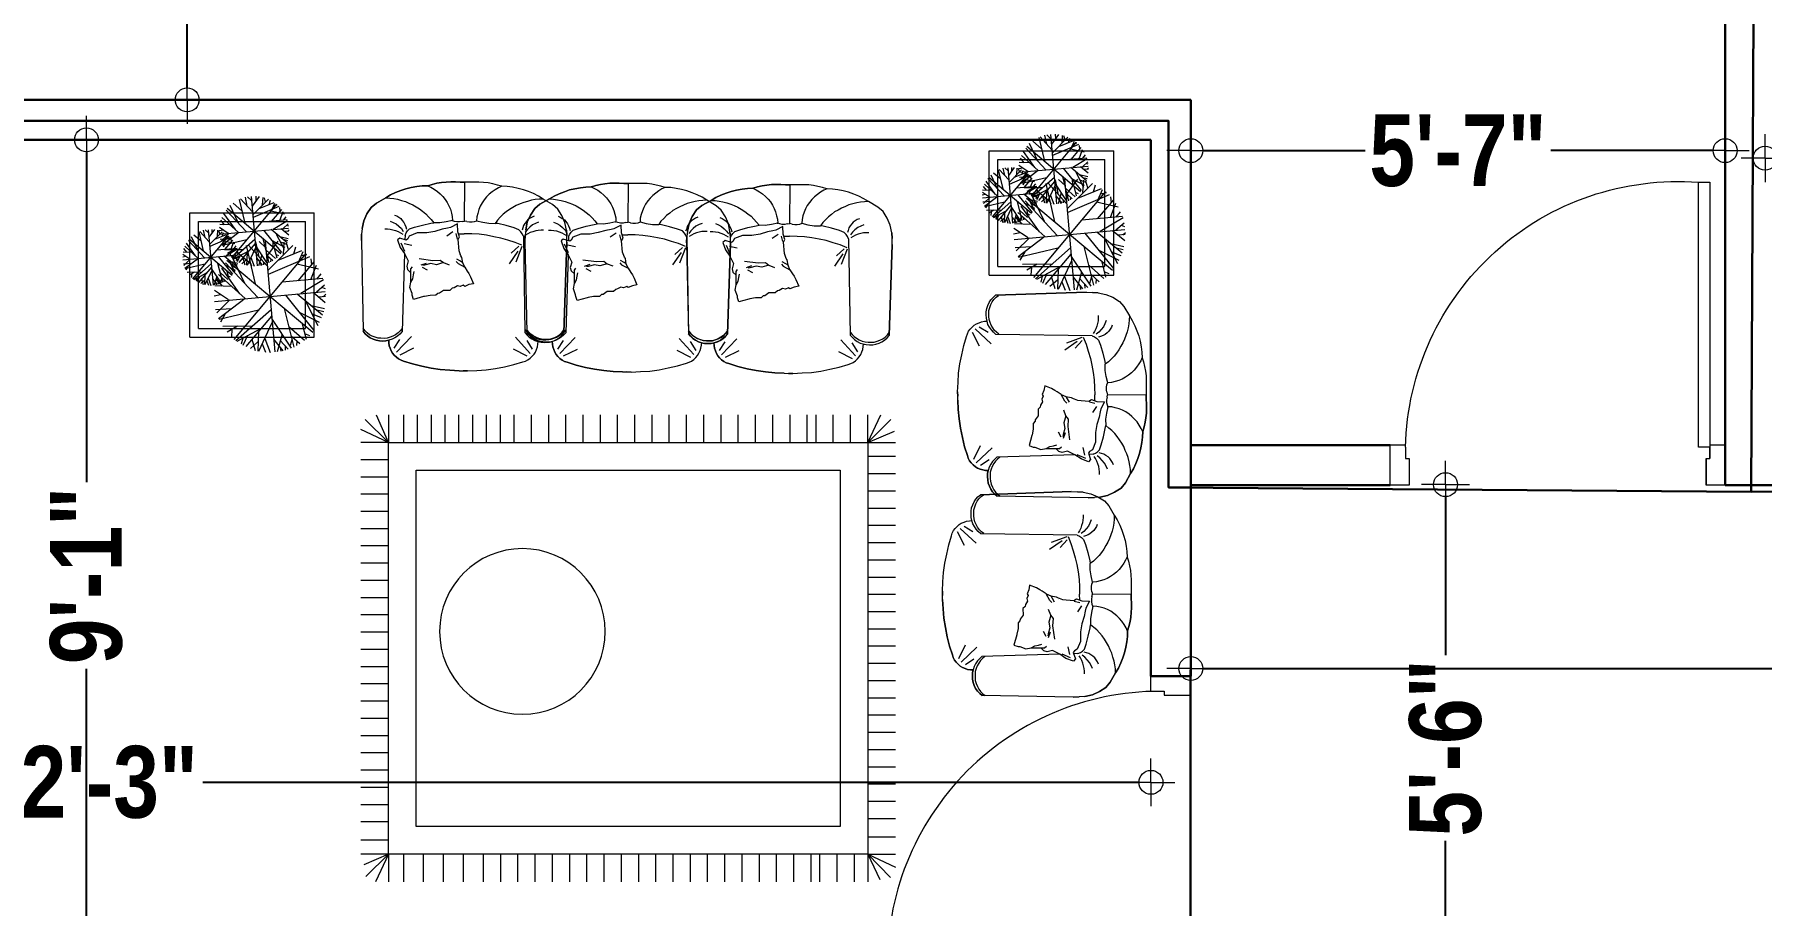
# Model space of a CAD drawing. Header units: inches. Extents: x 64086 to 138972, y -13497 to 16809.
# Drawn here: x 97097.8 to 97314.4, y -10669.1 to -10559.9 of the extents above; entities that cross this region are included whole.
import ezdxf

# ---------------------------------------------------------------- set-up
doc = ezdxf.new("R2010")
doc.units = ezdxf.units.IN
doc.header["$LTSCALE"] = 0.5
doc.header["$MEASUREMENT"] = 0
doc.header["$PDMODE"] = 2
for name, color, linetype, lineweight in [('DIM', 5, 'Continuous', 13), ('DIMENSION', 250, 'Continuous', 13), ('fur', 42, 'Continuous', 15), ('FURNITUER', 45, 'Continuous', 15), ('FURNITUR', 212, 'Continuous', 9), ('INDOOR PLANTER', 3, 'Continuous', 9), ('railing', 30, 'Continuous', 15), ('TEXT-IN', 7, 'Continuous', 15), ('TREE001', 94, 'Continuous', 9), ('WALL', 7, 'Continuous', 30)]:
    doc.layers.add(name, color=color, linetype=linetype, lineweight=lineweight)
doc.styles.get("Standard").update_dxf_attribs({"font": 'ARIALNB.TTF'})
doc.dimstyles.new('Column Dim', dxfattribs={"dimtxt": 9, "dimasz": 1.5, "dimexe": 13.25, "dimexo": 11, "dimgap": 1, "dimtad": 0, "dimdec": 1, "dimzin": 0, "dimdsep": 46, "dimlunit": 4, "dimtxsty": 'Standard', "dimblk": 'DIM', "dimcen": 0, "dimse1": 1, "dimse2": 1, "dimclrd": 5, "dimclre": 5, "dimclrt": 7, "dimadec": 0, "dimazin": 0, "dimtfac": 1, "dimtdec": 1, "dimtofl": 0, "dimtmove": 2, "dimatfit": 3, "dimldrblk": 'DIM', "dimfxl": 1, "dimtolj": 1, "dimtzin": 0, "dimarcsym": 0})

# ---------------------------------------------------------------- blocks, each defined once
blk = doc.blocks.new('r432tg')
at = {"layer": 'railing'}
for p, q in [((152432.88, -26923.5), (152430.5, -26923.5)), ((152430.5, -26923.5), (152430.5, -26928.5)), ((152432.88, -26926.83), (152432.88, -26923.5)), ((152432.88, -26926.83), (152432.88, -26923.5)), ((152470.12, -26926.83), (152470.12, -26923.5)), ((152472.5, -26923.5), (152470.12, -26923.5)), ((152470.12, -26923.5), (152470.12, -26926.83)), ((152472.5, -26928.5), (152472.5, -26923.5)), ((152432.4, -26928.26), (152432.4, -26926.83)), ((152432.4, -26928.26), (152432.4, -26926.83)), ((152432.4, -26926.83), (152432.88, -26926.83)), ((152470.12, -26926.83), (152470.6, -26926.83)), ((152470.6, -26928.26), (152470.6, -26926.83)), ((152470.6, -26926.83), (152470.6, -26928.26)), ((152432.4, -26928.5), (152430.5, -26928.5)), ((152469.17, -26928.26), (152469.17, -26961.45)), ((152470.6, -26928.26), (152469.17, -26928.26)), ((152470.6, -26961.45), (152470.6, -26928.26)), ((152472.5, -26928.5), (152470.6, -26928.5)), ((152469.17, -26961.45), (152470.6, -26961.45))]:
    blk.add_line(p, q, dxfattribs=at)
blk.add_arc((152466.55, -26927.4), 34.15, 181.4428, 274.4026, dxfattribs=at)
blk = doc.blocks.new('A$C02AD739B')
at = {"layer": 'fur'}
for p, q in [((3.72, 27.27), (4.46, 27.74)), ((3.72, 27.27), (4.46, 27.74)), ((4.46, 27.74), (5.27, 28.15)), ((4.46, 27.74), (5.27, 28.15)), ((5.27, 28.15), (6.08, 28.48)), ((5.27, 28.15), (6.08, 28.48)), ((6.08, 28.48), (6.89, 28.77)), ((6.08, 28.48), (6.89, 28.77)), ((6.89, 28.77), (7.74, 29)), ((6.89, 28.77), (7.74, 29)), ((7.74, 29), (8.62, 29.19)), ((7.74, 29), (8.62, 29.19)), ((8.62, 29.19), (9.47, 29.31)), ((8.62, 29.19), (9.47, 29.31)), ((9.47, 29.31), (10.33, 29.36)), ((9.47, 29.31), (10.36, 29.36)), ((10.33, 29.36), (10.33, 29.36)), ((10.33, 29.36), (10.36, 29.36)), ((10.33, 29.36), (10.36, 29.36)), ((10.33, 29.36), (10.86, 29.12)), ((10.36, 29.36), (11.03, 29.55)), ((10.36, 29.36), (11.03, 29.55)), ((10.86, 29.12), (11.36, 28.81)), ((11.03, 29.55), (11.77, 29.74)), ((11.03, 29.55), (11.77, 29.74)), ((11.36, 28.81), (11.87, 28.46)), ((11.77, 29.74), (12.48, 29.89)), ((11.77, 29.74), (12.48, 29.89)), ((11.87, 28.46), (12.33, 28.08)), ((12.33, 28.08), (12.76, 27.66)), ((12.48, 29.89), (13.22, 29.98)), ((12.48, 29.89), (13.22, 29.98)), ((12.76, 27.66), (13.13, 27.21)), ((13.22, 29.98), (13.97, 30.02)), ((13.22, 29.98), (13.97, 30.02)), ((13.97, 30.02), (14.71, 30.03)), ((13.97, 30.02), (14.71, 30.03)), ((14.71, 30.03), (15.46, 30.01)), ((14.71, 30.03), (15.46, 30.01)), ((15.46, 30.01), (16.2, 30.02)), ((15.46, 30.01), (16.2, 30.02)), ((16.2, 30.02), (16.95, 30.03)), ((16.95, 30.03), (16.2, 30.02)), ((16.3, 23.85), (16.2, 30.02)), ((16.95, 30.03), (17.69, 30.08)), ((17.69, 30.08), (16.95, 30.03)), ((17.69, 30.08), (18.44, 30.09)), ((18.44, 30.09), (17.69, 30.08)), ((18.44, 30.09), (19.18, 30.07)), ((19.18, 30.07), (18.44, 30.09)), ((19.18, 30.07), (19.93, 30.01)), ((19.93, 30.01), (19.18, 30.07)), ((19.72, 27.77), (19.37, 27.31)), ((20.14, 28.2), (19.72, 27.77)), ((19.93, 30.01), (20.64, 29.88)), ((20.64, 29.88), (19.93, 30.01)), ((20.59, 28.6), (20.14, 28.2)), ((21.08, 28.96), (20.59, 28.6)), ((20.64, 29.88), (21.39, 29.71)), ((21.39, 29.71), (20.64, 29.88)), ((21.61, 29.26), (21.08, 28.96)), ((21.39, 29.71), (22.1, 29.51)), ((22.1, 29.51), (21.39, 29.71)), ((22.14, 29.51), (21.61, 29.26)), ((22.99, 29.49), (22.1, 29.51)), ((22.1, 29.51), (22.14, 29.51)), ((22.14, 29.51), (22.1, 29.51)), ((22.14, 29.51), (22.99, 29.49)), ((22.14, 29.51), (22.14, 29.51)), ((22.99, 29.49), (23.84, 29.4)), ((23.84, 29.4), (22.99, 29.49)), ((23.84, 29.4), (24.73, 29.24)), ((24.73, 29.24), (23.84, 29.4)), ((24.73, 29.24), (25.59, 29.04)), ((25.59, 29.04), (24.73, 29.24)), ((25.59, 29.04), (26.41, 28.77)), ((26.41, 28.77), (25.59, 29.04)), ((26.41, 28.77), (27.23, 28.46)), ((27.23, 28.46), (26.41, 28.77)), ((27.53, 27.51), (26.93, 27.39)), ((27.23, 28.46), (28.05, 28.08)), ((28.05, 28.08), (27.23, 28.46)), ((28.17, 27.59), (27.53, 27.51)), ((28.05, 28.08), (28.8, 27.63)), ((28.8, 27.63), (28.05, 28.08)), ((28.8, 27.63), (28.17, 27.59)), ((28.8, 27.63), (30.31, 26.8)), ((30.31, 26.8), (28.8, 27.63)), ((0.78, 24.63), (1.44, 25.67)), ((0.78, 24.63), (1.44, 25.67)), ((1.44, 25.67), (2.25, 26.39)), ((1.44, 25.67), (2.25, 26.39)), ((2.25, 26.39), (3.72, 27.27)), ((2.25, 26.39), (3.72, 27.27)), ((3.72, 27.27), (4.36, 27.24)), ((4.36, 27.24), (5, 27.18)), ((5, 27.18), (5.61, 27.09)), ((5.61, 27.09), (6.25, 26.92)), ((6.25, 26.92), (6.85, 26.75)), ((6.85, 26.75), (7.43, 26.51)), ((7.43, 26.51), (8.03, 26.27)), ((8.03, 26.27), (8.57, 25.96)), ((8.57, 25.96), (9.14, 25.65)), ((9.14, 25.65), (9.64, 25.27)), ((9.64, 25.27), (10.15, 24.89)), ((10.15, 24.89), (10.62, 24.43)), ((13.13, 27.21), (13.49, 26.71)), ((13.49, 26.71), (13.78, 26.19)), ((13.78, 26.19), (14, 25.66)), ((14, 25.66), (14.19, 25.06)), ((14.19, 25.06), (14.34, 24.49)), ((18.38, 25.12), (18.24, 24.56)), ((18.54, 25.73), (18.38, 25.12)), ((18.75, 26.27), (18.54, 25.73)), ((19.02, 26.8), (18.75, 26.27)), ((19.37, 27.31), (19.02, 26.8)), ((22.46, 25.05), (22, 24.58)), ((22.95, 25.45), (22.46, 25.05)), ((23.44, 25.84), (22.95, 25.45)), ((24, 26.17), (23.44, 25.84)), ((24.53, 26.5), (24, 26.17)), ((25.13, 26.76), (24.53, 26.5)), ((25.69, 27.02), (25.13, 26.76)), ((26.29, 27.2), (25.69, 27.02)), ((26.93, 27.39), (26.29, 27.2)), ((27.43, 24.88), (27.08, 24.73)), ((30.31, 26.8), (31.13, 26.11)), ((31.13, 26.11), (30.31, 26.8)), ((31.13, 26.11), (31.82, 25.09)), ((31.82, 25.09), (31.13, 26.11)), ((31.82, 25.09), (32.34, 23.96)), ((32.34, 23.96), (31.82, 25.09)), ((0.02, 21.39), (0.08, 22.28)), ((0.08, 22.28), (0.02, 21.39)), ((0.08, 22.28), (0.31, 23.49)), ((0.08, 22.28), (0.31, 23.49)), ((0.31, 23.49), (0.78, 24.63)), ((0.31, 23.49), (0.78, 24.63)), ((3.7, 22.3), (4.12, 22.31)), ((4.12, 22.31), (4.55, 22.28)), ((4.49, 23.59), (4.99, 23.39)), ((4.55, 22.28), (4.97, 22.22)), ((4.97, 22.22), (5.4, 22.08)), ((4.99, 23.39), (5.49, 23.15)), ((5.19, 24.56), (5.54, 24.42)), ((5.4, 22.08), (5.83, 21.94)), ((5.49, 23.15), (5.92, 22.8)), ((5.54, 24.42), (5.86, 24.22)), ((5.86, 24.22), (6.19, 24.01)), ((5.92, 22.8), (6.32, 22.41)), ((6.19, 24.01), (6.44, 23.73)), ((6.32, 22.41), (6.65, 21.99)), ((6.44, 23.73), (6.69, 23.41)), ((6.69, 23.41), (6.88, 23.1)), ((6.88, 23.1), (7.02, 22.71)), ((7.02, 22.71), (7.14, 22.36)), ((7.11, 21.75), (7.32, 22.07)), ((7.32, 22.07), (7.63, 22.4)), ((7.63, 22.4), (8.41, 22.7)), ((8.41, 22.7), (9.68, 23.07)), ((9.68, 23.07), (10.99, 23.41)), ((10.62, 24.43), (11.05, 23.98)), ((10.99, 23.41), (11.41, 23.45)), ((11.05, 23.98), (11.41, 23.45)), ((12.41, 23.47), (11.41, 23.45)), ((13.4, 23.63), (12.41, 23.47)), ((14.39, 23.89), (13.4, 23.63)), ((14.71, 23.75), (14.32, 23.89)), ((14.32, 23.89), (14.39, 23.89)), ((14.34, 24.49), (14.39, 23.89)), ((14.39, 23.89), (14.34, 23.88)), ((14.34, 23.88), (14.39, 23.86)), ((14.39, 23.86), (14.39, 23.89)), ((15.1, 23.69), (14.71, 23.75)), ((15.52, 23.7), (15.1, 23.69)), ((15.91, 23.77), (15.52, 23.7)), ((15.91, 23.77), (16.3, 23.85)), ((16.69, 23.79), (16.3, 23.85)), ((16.69, 23.79), (17.09, 23.72)), ((17.09, 23.72), (17.51, 23.73)), ((17.09, 21.34), (17.36, 22.16)), ((17.36, 22.16), (17.41, 23.41)), ((17.41, 23.41), (18.55, 22.82)), ((17.51, 23.73), (17.9, 23.8)), ((17.9, 23.8), (18.29, 23.95)), ((18.18, 22.14), (19.14, 21.48)), ((18.24, 24.56), (18.22, 23.95)), ((18.22, 23.95), (19.21, 23.72)), ((18.29, 23.95), (18.22, 23.95)), ((18.55, 22.82), (19.02, 22.72)), ((19.02, 22.72), (19.87, 22.56)), ((19.21, 23.72), (20.21, 23.59)), ((19.87, 22.56), (21.05, 22.22)), ((20.21, 23.59), (21.2, 23.61)), ((21.05, 22.22), (22.33, 21.99)), ((21.59, 24.11), (21.2, 23.61)), ((21.67, 23.54), (21.2, 23.61)), ((22, 24.58), (21.59, 24.11)), ((22.98, 23.25), (21.67, 23.54)), ((22.33, 21.99), (23.85, 22.02)), ((24.27, 22.91), (22.98, 23.25)), ((23.61, 22.09), (23.61, 22.05)), ((23.85, 22.02), (25.1, 21.51)), ((25.05, 22.64), (24.27, 22.91)), ((25.38, 22.33), (25.05, 22.64)), ((25.59, 22.01), (25.38, 22.33)), ((25.65, 22.97), (25.55, 22.61)), ((25.78, 21.62), (25.59, 22.01)), ((25.78, 23.36), (25.65, 22.97)), ((25.96, 23.68), (25.78, 23.36)), ((26.2, 24.01), (25.96, 23.68)), ((26.36, 22.7), (26.05, 22.27)), ((26.48, 22.02), (26.13, 21.81)), ((26.44, 24.3), (26.2, 24.01)), ((26.75, 23.09), (26.36, 22.7)), ((26.76, 24.51), (26.44, 24.3)), ((26.87, 22.24), (26.48, 22.02)), ((27.17, 23.45), (26.75, 23.09)), ((27.08, 24.73), (26.76, 24.51)), ((27.29, 22.39), (26.87, 22.24)), ((27.66, 23.71), (27.17, 23.45)), ((27.71, 22.54), (27.29, 22.39)), ((28.15, 23.93), (27.66, 23.71)), ((28.14, 22.62), (27.71, 22.54)), ((28.56, 22.66), (28.14, 22.62)), ((28.99, 22.67), (28.56, 22.66)), ((32.34, 23.96), (32.61, 22.76)), ((32.61, 22.76), (32.34, 23.96)), ((32.61, 22.76), (32.69, 21.88)), ((32.61, 22.76), (32.69, 21.88)), ((0, 20.4), (0.02, 21.39)), ((0, 20.4), (0.02, 21.39)), ((0.58, 5.93), (0, 20.4)), ((0, 20.4), (0.58, 5.93)), ((5.83, 21.94), (6.22, 21.74)), ((6.22, 21.74), (6.58, 21.53)), ((6.94, 21.36), (6.79, 6.03)), ((6.94, 21.36), (7.11, 21.75)), ((7.17, 19.94), (8.27, 20.39)), ((7.18, 19.73), (8.14, 17.26)), ((7.67, 19.77), (8.9, 18.69)), ((8.27, 20.39), (9.4, 20.76)), ((9.4, 20.76), (10.53, 21.1)), ((10.53, 21.1), (11.62, 21.33)), ((11.62, 21.33), (12.79, 21.56)), ((12.79, 21.56), (13.96, 21.72)), ((13.96, 21.72), (15.16, 21.81)), ((15.16, 21.81), (16.34, 21.83)), ((17.26, 21.84), (16.34, 21.83)), ((17.34, 20.89), (17.09, 21.34)), ((17.19, 19.11), (17.34, 20.89)), ((17.68, 21.85), (17.48, 20.99)), ((25.94, 20.31), (24.7, 20.04)), ((25.1, 21.51), (25.36, 21.05)), ((25.36, 21.05), (25.61, 20.88)), ((25.61, 20.88), (26.63, 21.21)), ((25.78, 21.62), (25.82, 20.95)), ((26.47, 20.46), (25.89, 19.11)), ((26.55, 19.72), (25.89, 18.72)), ((26.99, 20.93), (26.55, 19.72)), ((26.63, 21.21), (26.99, 20.93)), ((32.74, 20.88), (32.55, 6.4)), ((32.74, 20.88), (32.55, 6.4)), ((32.69, 21.88), (32.74, 20.88)), ((32.74, 20.88), (32.69, 21.88)), ((7.86, 19), (9.24, 17)), ((16.31, 16.51), (15.9, 15.86)), ((16.31, 16.51), (16.62, 17.22)), ((17.37, 17.09), (16.31, 16.51)), ((16.62, 17.22), (16.75, 18.07)), ((16.62, 17.22), (16.97, 17.44)), ((16.75, 18.07), (16.89, 18.29)), ((16.89, 18.29), (17.19, 19.11)), ((16.96, 18.54), (17.06, 18.58)), ((16.97, 17.44), (17.54, 17.77)), ((17.65, 17.41), (17.37, 17.09)), ((19.67, 17.27), (18.79, 16.9)), ((20.2, 17.67), (19.67, 17.27)), ((19.67, 17.27), (20.81, 16.93)), ((21.37, 17.61), (20.2, 17.67)), ((20.81, 16.93), (21.7, 17.12)), ((23.53, 17.93), (21.37, 17.61)), ((21.7, 17.12), (22.69, 16.85)), ((23.09, 16.54), (22.28, 16.1)), ((23.26, 16.9), (22.37, 17.2)), ((22.69, 16.85), (22.98, 16.82)), ((24.9, 16.29), (24.65, 16.6)), ((25.89, 18.72), (25.31, 17.57)), ((25.31, 17.57), (25.54, 16.72)), ((25.54, 16.72), (25.4, 16.19)), ((25.89, 18.72), (26.34, 6.3)), ((15.38, 14.96), (14.94, 13.86)), ((14.94, 13.86), (15.68, 13.73)), ((14.94, 13.86), (14.94, 13.86)), ((15.66, 15.47), (15.38, 14.96)), ((15.9, 15.86), (15.66, 15.47)), ((24.46, 15.32), (24.34, 15.85)), ((24.57, 14.72), (24.46, 15.32)), ((24.9, 14.16), (24.57, 14.72)), ((24.88, 15.68), (24.9, 16.29)), ((25.4, 16.19), (24.88, 15.68)), ((24.89, 14.9), (24.88, 15.68)), ((24.9, 14.16), (24.89, 14.9)), ((25.06, 13.31), (24.9, 14.16)), ((15.68, 13.73), (16.33, 13.45)), ((16.33, 13.45), (16.57, 13.64)), ((16.57, 13.64), (17.07, 13.43)), ((17.07, 13.43), (17.5, 13.54)), ((17.5, 13.54), (18.03, 13.23)), ((18.03, 13.23), (18.32, 13.17)), ((18.32, 13.17), (18.68, 12.82)), ((18.68, 12.82), (19.71, 12.83)), ((19.71, 12.83), (19.71, 12.83)), ((19.71, 12.83), (20.35, 12.38)), ((20.35, 12.38), (20.6, 12.35)), ((20.6, 12.35), (20.93, 12.07)), ((20.93, 12.07), (21.85, 12.05)), ((21.85, 12.05), (22.74, 11.89)), ((22.74, 11.89), (22.88, 11.85)), ((22.88, 11.85), (24.48, 11.42)), ((24.48, 11.42), (24.69, 12.1)), ((24.69, 12.1), (24.72, 12.35)), ((24.72, 12.35), (25.06, 13.31)), ((0.87, 6.04), (0.58, 6.43)), ((0.91, 5.54), (0.58, 5.93)), ((0.91, 5.54), (0.58, 5.93)), ((1.23, 5.69), (0.87, 6.04)), ((1.31, 5.2), (0.91, 5.54)), ((1.31, 5.2), (0.91, 5.54)), ((1.62, 5.41), (1.23, 5.69)), ((5.77, 5.52), (5.35, 5.26)), ((6.16, 5.81), (5.77, 5.52)), ((6.44, 5.63), (6.09, 5.31)), ((6.47, 6.13), (6.16, 5.81)), ((6.79, 6.03), (6.44, 5.63)), ((6.78, 6.52), (6.47, 6.13)), ((27.28, 3.02), (24.86, 5.53)), ((26.33, 6.8), (26.66, 6.41)), ((26.34, 6.3), (26.7, 5.92)), ((26.66, 6.41), (26.98, 6.1)), ((26.7, 5.92), (27.06, 5.61)), ((26.98, 6.1), (27.38, 5.82)), ((27.06, 5.61), (27.49, 5.33)), ((27.38, 5.82), (27.81, 5.58)), ((27.81, 5.58), (28.27, 5.41)), ((30.65, 5.45), (31.11, 5.63)), ((31.11, 5.63), (31.53, 5.85)), ((31.85, 5.65), (31.43, 5.36)), ((31.43, 5.36), (31.85, 5.65)), ((31.53, 5.85), (31.91, 6.14)), ((32.23, 6.01), (31.85, 5.65)), ((31.85, 5.65), (32.23, 6.01)), ((31.91, 6.14), (32.26, 6.5)), ((32.55, 6.4), (32.23, 6.01)), ((32.23, 6.01), (32.55, 6.4)), ((32.26, 6.5), (32.54, 6.9)), ((1.74, 4.92), (1.31, 5.2)), ((1.74, 4.92), (1.31, 5.2)), ((2.05, 5.21), (1.62, 5.41)), ((2.2, 4.71), (1.74, 4.92)), ((2.2, 4.71), (1.74, 4.92)), ((2.52, 5.04), (2.05, 5.21)), ((2.7, 4.54), (2.2, 4.71)), ((2.7, 4.54), (2.2, 4.71)), ((2.98, 4.9), (2.52, 5.04)), ((3.2, 4.48), (2.7, 4.54)), ((3.2, 4.48), (2.7, 4.54)), ((3.44, 4.87), (2.98, 4.9)), ((3.7, 4.45), (3.2, 4.48)), ((3.7, 4.45), (3.2, 4.48)), ((3.94, 4.88), (3.44, 4.87)), ((4.23, 4.5), (3.7, 4.45)), ((4.23, 4.5), (3.7, 4.45)), ((4.43, 4.93), (3.94, 4.88)), ((4.72, 4.61), (4.23, 4.5)), ((4.69, 4.6), (4.23, 4.5)), ((4.89, 5.08), (4.43, 4.93)), ((4.73, 4.19), (4.69, 4.61)), ((4.73, 4.19), (4.69, 4.6)), ((5.22, 4.76), (4.72, 4.61)), ((4.81, 3.73), (4.73, 4.19)), ((4.81, 3.73), (4.73, 4.19)), ((4.96, 3.34), (4.81, 3.73)), ((4.96, 3.34), (4.81, 3.73)), ((5.35, 5.26), (4.89, 5.08)), ((5.14, 2.91), (4.96, 3.34)), ((5.14, 2.91), (4.96, 3.34)), ((5.36, 2.56), (5.14, 2.91)), ((5.36, 2.56), (5.14, 2.91)), ((5.67, 5.02), (5.22, 4.76)), ((5.59, 3.38), (6.46, 4.78)), ((6.09, 5.31), (5.67, 5.02)), ((5.96, 2.71), (8.29, 5.31)), ((8.68, 3.43), (6.5, 2.3)), ((24.54, 3.65), (26.75, 2.58)), ((27.62, 3.7), (26.71, 5.07)), ((27.49, 5.33), (27.96, 5.09)), ((27.88, 2.89), (27.61, 2.56)), ((27.61, 2.56), (27.88, 2.89)), ((28.09, 3.24), (27.88, 2.89)), ((27.88, 2.89), (28.09, 3.24)), ((27.96, 5.09), (28.45, 4.95)), ((28.26, 3.67), (28.09, 3.24)), ((28.09, 3.24), (28.26, 3.67)), ((28.4, 4.07), (28.26, 3.67)), ((28.26, 3.67), (28.4, 4.07)), ((28.27, 5.41), (28.73, 5.28)), ((28.46, 4.53), (28.4, 4.07)), ((28.4, 4.07), (28.46, 4.53)), ((28.45, 4.95), (28.95, 4.85)), ((28.49, 4.95), (28.46, 4.53)), ((28.46, 4.53), (28.49, 4.95)), ((28.95, 4.85), (28.49, 4.95)), ((28.73, 5.28), (29.23, 5.25)), ((29.49, 4.83), (28.95, 4.85)), ((28.95, 4.85), (29.49, 4.83)), ((29.23, 5.25), (29.73, 5.26)), ((29.98, 4.87), (29.49, 4.83)), ((29.49, 4.83), (29.98, 4.87)), ((29.73, 5.26), (30.19, 5.3)), ((30.48, 4.95), (29.98, 4.87)), ((29.98, 4.87), (30.48, 4.95)), ((30.19, 5.3), (30.65, 5.45)), ((30.97, 5.14), (30.48, 4.95)), ((30.48, 4.95), (30.97, 5.14)), ((31.43, 5.36), (30.97, 5.14)), ((30.97, 5.14), (31.43, 5.36)), ((5.65, 2.25), (5.36, 2.56)), ((5.65, 2.25), (5.36, 2.56)), ((5.97, 1.93), (5.65, 2.25)), ((5.97, 1.93), (5.65, 2.25)), ((6.33, 1.69), (5.97, 1.93)), ((6.33, 1.69), (5.97, 1.93)), ((6.72, 1.49), (6.33, 1.69)), ((6.72, 1.49), (6.33, 1.69)), ((7.15, 1.35), (6.72, 1.49)), ((7.15, 1.35), (6.72, 1.49)), ((8.58, 0.95), (7.15, 1.35)), ((8.58, 0.95), (7.15, 1.35)), ((10.07, 0.62), (8.58, 0.95)), ((10.07, 0.62), (8.58, 0.95)), ((11.5, 0.32), (10.07, 0.62)), ((11.5, 0.32), (10.07, 0.62)), ((12.99, 0.13), (11.5, 0.32)), ((12.99, 0.13), (11.5, 0.32)), ((14.48, 0.05), (12.99, 0.13)), ((14.48, 0.05), (12.99, 0.13)), ((15.97, 0), (14.48, 0.05)), ((15.97, 0), (14.48, 0.05)), ((16.65, 0.01), (15.97, 0)), ((15.97, 0), (16.65, 0.01)), ((17.32, 0.02), (16.65, 0.01)), ((17.32, 0.02), (16.65, 0.01)), ((18.81, 0.12), (17.32, 0.02)), ((17.32, 0.02), (18.81, 0.12)), ((20.3, 0.25), (18.81, 0.12)), ((18.81, 0.12), (20.3, 0.25)), ((21.78, 0.48), (20.3, 0.25)), ((20.3, 0.25), (21.78, 0.48)), ((23.23, 0.79), (21.78, 0.48)), ((21.78, 0.48), (23.23, 0.79)), ((24.72, 1.17), (23.23, 0.79)), ((23.23, 0.79), (24.72, 1.17)), ((26.13, 1.62), (24.72, 1.17)), ((24.72, 1.17), (26.13, 1.62)), ((26.55, 1.76), (26.13, 1.62)), ((26.13, 1.62), (26.55, 1.76)), ((26.94, 1.98), (26.55, 1.76)), ((26.55, 1.76), (26.94, 1.98)), ((27.29, 2.24), (26.94, 1.98)), ((26.94, 1.98), (27.29, 2.24)), ((27.61, 2.56), (27.29, 2.24)), ((27.29, 2.24), (27.61, 2.56))]:
    blk.add_line(p, q, dxfattribs=at)
blk = doc.blocks.new('Tree')
at = {"layer": 'TREE001'}
for p, q in [((-12107.52, -9125.62), (-12109.23, -9124.21)), ((-12107.41, -9127.81), (-12107.6, -9123.77)), ((-12104.18, -9127.06), (-12106.46, -9123.64)), ((-12103.85, -9123.69), (-12106.19, -9150.36)), ((-12105.4, -9125.14), (-12105.13, -9123.56)), ((-12104.22, -9127.41), (-12101.07, -9124.2)), ((-12102.03, -9127.8), (-12101.78, -9123.91)), ((-12115.38, -9145.72), (-12094.66, -9128.34)), ((-12108.12, -9130.99), (-12114.86, -9127.79)), ((-12096.33, -9147.39), (-12113.71, -9126.67)), ((-12104.78, -9134.1), (-12113.17, -9126.32)), ((-12105.66, -9129.81), (-12111.86, -9125.43)), ((-12104.53, -9131.08), (-12110.34, -9124.62)), ((-12104.5, -9131.11), (-12099.67, -9124.68)), ((-12101.72, -9134.27), (-12099.47, -9124.77)), ((-12100.87, -9126.26), (-12098.86, -9125.09)), ((-12097.86, -9132.85), (-12097.77, -9125.68)), ((-12097.83, -9129.25), (-12096.43, -9126.72)), ((-12097.06, -9127.87), (-12095.3, -9127.75)), ((-12112.44, -9136.37), (-12117.47, -9131.8)), ((-12117.28, -9131.32), (-12108.1, -9133.47)), ((-12112.92, -9132.32), (-12115.81, -9128.95)), ((-12101.82, -9137.31), (-12094.35, -9128.81)), ((-12100.28, -9137.41), (-12092.94, -9131.2)), ((-12097.34, -9134.9), (-12094.18, -9129.09)), ((-12095.58, -9131.61), (-12093.24, -9130.52)), ((-12094.99, -9130.49), (-12093.51, -9130.13)), ((-12094.05, -9134.15), (-12092.45, -9132.34)), ((-12118.39, -9138.94), (-12114.68, -9136.24)), ((-12118.36, -9135.86), (-12091.68, -9138.2)), ((-12116.8, -9136), (-12118.26, -9134.42)), ((-12114.61, -9134.42), (-12118.16, -9133.67)), ((-12111.24, -9136.46), (-12117.34, -9142.56)), ((-12114.55, -9146.59), (-12110.31, -9136.61)), ((-12098.64, -9137.54), (-12091.78, -9134.32)), ((-12096.64, -9134.31), (-12091.87, -9134.14)), ((-12094.91, -9135.81), (-12091.51, -9137.1)), ((-12094.73, -9132.71), (-12092.02, -9133.49)), ((-12093.63, -9135.2), (-12091.59, -9135.97)), ((-12116.87, -9137.82), (-12118.53, -9137.81)), ((-12115.13, -9140.29), (-12118.08, -9140.49)), ((-12113.8, -9139.02), (-12116.11, -9144.74)), ((-12109.32, -9149.82), (-12108.47, -9139.99)), ((-12096.85, -9147.75), (-12105.36, -9140.85)), ((-12092.84, -9142.88), (-12102.1, -9140.55)), ((-12092.57, -9142.24), (-12099.72, -9137.52)), ((-12095.93, -9139.98), (-12091.64, -9138.76)), ((-12094.73, -9137.93), (-12091.91, -9140.18)), ((-12094.37, -9139.55), (-12092.28, -9141.48)), ((-12093.08, -9140.69), (-12092.06, -9140.72)), ((-12092.7, -9139.55), (-12091.8, -9139.68)), ((-12116.31, -9141.49), (-12117.91, -9141.02)), ((-12115.34, -9142.8), (-12116.98, -9143.3)), ((-12113.49, -9143.99), (-12115.85, -9145.04)), ((-12114.86, -9144.57), (-12115.15, -9145.96)), ((-12108.78, -9143.82), (-12113.35, -9147.71)), ((-12111.59, -9148.77), (-12112.79, -9143.56)), ((-12109, -9149.96), (-12105.72, -9144.46)), ((-12100.5, -9149.72), (-12105.61, -9143.64)), ((-12098.72, -9149), (-12101.11, -9144.33)), ((-12098.44, -9144.83), (-12094.73, -9145.76)), ((-12094.42, -9145.34), (-12097.72, -9141.64)), ((-12093.57, -9144.22), (-12095.36, -9142.25)), ((-12094.84, -9142.38), (-12093.2, -9141.89)), ((-12094.25, -9143.49), (-12093.18, -9143.42)), ((-12112.69, -9147.15), (-12114.13, -9147.02)), ((-12109.09, -9146.93), (-12112.57, -9148.24)), ((-12109.23, -9148.34), (-12110.5, -9149.36)), ((-12107.78, -9150.23), (-12106.05, -9148.26)), ((-12103.46, -9150.39), (-12105.94, -9147.44)), ((-12104.98, -9150.48), (-12104.85, -9148.81)), ((-12103.91, -9145.59), (-12098.06, -9148.6)), ((-12102.04, -9150.19), (-12102.8, -9146.99)), ((-12101.31, -9150.03), (-12101.74, -9148.33)), ((-12099.85, -9149.48), (-12100.75, -9147.29)), ((-12095.53, -9146.63), (-12096.01, -9145.43)), ((-12106.89, -9150.42), (-12107.19, -9149.59)), ((-12104.95, -9149.88), (-12105.54, -9150.53))]:
    blk.add_line(p, q, dxfattribs=at)
blk = doc.blocks.new('INDOOR PLANT 1')
at = {"layer": 'INDOOR PLANTER', "color": 252}
for p, q in [((31473.21, 4835.95), (31473.21, 4820.95)), ((31488.21, 4835.95), (31473.21, 4835.95)), ((31488.21, 4835.95), (31488.21, 4820.95)), ((31474.26, 4834.9), (31474.26, 4822)), ((31487.16, 4834.9), (31474.26, 4834.9)), ((31487.16, 4834.9), (31487.16, 4822)), ((31488.21, 4820.95), (31473.21, 4820.95)), ((31487.16, 4822), (31474.26, 4822))]:
    blk.add_line(p, q, dxfattribs=at)
at = {"layer": 'INDOOR PLANTER', "color": 72}
for p, q in [((31476.6, 4834.61), (31475.88, 4835.45)), ((31475.99, 4831.26), (31481.16, 4835.6)), ((31477.8, 4834.94), (31476.12, 4835.74)), ((31480.75, 4830.84), (31476.4, 4836.02)), ((31478.63, 4834.16), (31476.54, 4836.11)), ((31478.41, 4835.24), (31476.86, 4836.33)), ((31478.7, 4834.92), (31477.24, 4836.53)), ((31477.95, 4836.28), (31477.52, 4836.64)), ((31477.98, 4835.74), (31477.93, 4836.75)), ((31478.79, 4835.92), (31478.22, 4836.78)), ((31478.87, 4836.77), (31478.28, 4830.1)), ((31478.48, 4836.41), (31478.55, 4836.8)), ((31478.71, 4834.91), (31479.91, 4836.52)), ((31478.77, 4835.84), (31479.56, 4836.64)), ((31479.32, 4835.74), (31479.39, 4836.71)), ((31479.37, 4833.36), (31481.24, 4835.49)), ((31479.4, 4834.12), (31479.96, 4836.5)), ((31479.61, 4836.13), (31480.11, 4836.42)), ((31480.36, 4834.48), (31480.39, 4836.27)), ((31480.37, 4835.38), (31480.72, 4836.01)), ((31480.49, 4833.97), (31481.28, 4835.42)), ((31480.57, 4835.72), (31481, 4835.75)), ((31480.93, 4834.79), (31481.52, 4835.06)), ((31481.08, 4835.07), (31481.45, 4835.16)), ((31475.61, 4833.24), (31475.2, 4833.24)), ((31475.23, 4832.96), (31476.16, 4833.63)), ((31475.24, 4833.72), (31481.91, 4833.14)), ((31475.63, 4833.69), (31475.27, 4834.08)), ((31476.18, 4834.08), (31475.29, 4834.27)), ((31476.72, 4833.6), (31475.46, 4834.74)), ((31477.02, 4833.57), (31475.5, 4832.05)), ((31475.51, 4834.86), (31477.8, 4834.32)), ((31476.38, 4832.93), (31475.8, 4831.5)), ((31476.19, 4831.04), (31477.25, 4833.54)), ((31479.76, 4833.34), (31481.6, 4834.89)), ((31481.69, 4832.13), (31479.9, 4833.31)), ((31480.17, 4833.3), (31481.88, 4834.11)), ((31480.67, 4834.11), (31481.86, 4834.15)), ((31480.85, 4832.69), (31481.92, 4833)), ((31481.1, 4833.74), (31481.95, 4833.41)), ((31481.15, 4834.51), (31481.83, 4834.32)), ((31481.15, 4833.21), (31481.85, 4832.64)), ((31481.32, 4834.15), (31481.72, 4834.6)), ((31481.42, 4833.89), (31481.93, 4833.7)), ((31472.18, 4825.47), (31478.65, 4830.91)), ((31474.45, 4830.08), (31472.34, 4831.08)), ((31478.13, 4824.95), (31472.7, 4831.43)), ((31475.49, 4829.11), (31472.87, 4831.54)), ((31475.22, 4830.45), (31473.28, 4831.82)), ((31475.57, 4830.05), (31473.75, 4832.07)), ((31474.64, 4831.76), (31474.1, 4832.2)), ((31474.67, 4831.07), (31474.61, 4832.33)), ((31475.68, 4831.3), (31474.97, 4832.37)), ((31475.78, 4832.36), (31475.05, 4824.02)), ((31475.3, 4831.91), (31475.38, 4832.4)), ((31476.05, 4832.62), (31475.31, 4832.57)), ((31475.75, 4832.32), (31475.35, 4832.44)), ((31475.58, 4830.04), (31477.09, 4832.05)), ((31475.99, 4831.99), (31475.58, 4831.86)), ((31475.67, 4831.2), (31476.65, 4832.2)), ((31476.46, 4831.69), (31475.87, 4831.43)), ((31476.12, 4831.55), (31476.04, 4831.2)), ((31476.66, 4830.9), (31476.3, 4830.94)), ((31476.35, 4831.07), (31476.43, 4832.29)), ((31476.42, 4828.1), (31478.75, 4830.76)), ((31476.45, 4829.05), (31477.15, 4832.02)), ((31477.64, 4831.73), (31476.49, 4830.76)), ((31476.93, 4830.5), (31476.63, 4831.8)), ((31477.56, 4830.96), (31476.69, 4830.63)), ((31476.71, 4831.56), (31477.34, 4831.92)), ((31477.5, 4830.23), (31477.71, 4832.69)), ((31477.58, 4830.2), (31478.4, 4831.57)), ((31477.65, 4829.5), (31477.68, 4831.74)), ((31477.66, 4830.62), (31478.1, 4831.41)), ((31477.91, 4831.05), (31478.45, 4831.09)), ((31478.96, 4830.09), (31478.35, 4830.83)), ((31479.7, 4830.26), (31478.43, 4831.78)), ((31480.62, 4830.75), (31478.49, 4832.48)), ((31478.85, 4831.29), (31480.32, 4830.54)), ((31479.32, 4830.14), (31479.13, 4830.94)), ((31481.62, 4831.97), (31479.31, 4832.55)), ((31480.15, 4830.44), (31479.55, 4831.61)), ((31479.87, 4830.32), (31479.64, 4830.87)), ((31480.22, 4831.48), (31481.15, 4831.25)), ((31481.23, 4831.35), (31480.4, 4832.28)), ((31480.95, 4831.03), (31480.83, 4831.33)), ((31481.44, 4831.64), (31480.99, 4832.13)), ((31481.12, 4832.09), (31481.53, 4832.22)), ((31481.24, 4832.8), (31481.76, 4832.32)), ((31481.27, 4831.82), (31481.54, 4831.83)), ((31481.56, 4832.52), (31481.82, 4832.51)), ((31481.65, 4832.8), (31481.88, 4832.77)), ((31471.74, 4828.51), (31471.28, 4829)), ((31472.42, 4829.01), (31471.31, 4829.24)), ((31473.1, 4828.39), (31471.53, 4829.83)), ((31471.59, 4829.97), (31474.45, 4829.3)), ((31472.95, 4829.66), (31472.05, 4830.71)), ((31476.9, 4828.07), (31479.19, 4830.01)), ((31477.52, 4830.6), (31477.2, 4830.35)), ((31477.41, 4828.03), (31479.55, 4829.04)), ((31477.82, 4828.86), (31478.8, 4830.67)), ((31477.89, 4830.13), (31478.32, 4830.62)), ((31478.11, 4830.08), (31478.03, 4830.29)), ((31478.04, 4829.04), (31479.53, 4829.09)), ((31478.37, 4829.88), (31479.1, 4830.22)), ((31478.59, 4830.22), (31478.45, 4830.06)), ((31478.55, 4830.23), (31479.01, 4830.35)), ((31478.58, 4830.07), (31478.62, 4830.49)), ((31478.63, 4829.54), (31479.48, 4829.3)), ((31478.85, 4829.09), (31479.35, 4829.65)), ((31478.98, 4828.76), (31479.61, 4828.52)), ((31479.5, 4830.18), (31479.39, 4830.61)), ((31471.71, 4827.94), (31471.19, 4827.95)), ((31471.24, 4827.59), (31472.4, 4828.44)), ((31471.25, 4828.55), (31479.58, 4827.83)), ((31472.26, 4827.17), (31471.34, 4827.11)), ((31471.89, 4826.8), (31471.39, 4826.94)), ((31473.47, 4828.37), (31471.57, 4826.46)), ((31472.67, 4827.57), (31471.95, 4825.78)), ((31472.44, 4825.2), (31473.76, 4828.32)), ((31474.07, 4824.19), (31474.34, 4827.27)), ((31477.97, 4824.84), (31475.31, 4827)), ((31479.22, 4826.36), (31476.33, 4827.09)), ((31479.31, 4826.56), (31477.07, 4828.04)), ((31478.73, 4825.59), (31477.7, 4826.75)), ((31478.26, 4827.27), (31479.6, 4827.65)), ((31478.58, 4828.57), (31479.64, 4828.17)), ((31478.6, 4826.52), (31479.11, 4826.67)), ((31478.63, 4827.91), (31479.51, 4827.21)), ((31478.75, 4827.4), (31479.4, 4826.8)), ((31479.15, 4827.05), (31479.47, 4827.04)), ((31479.27, 4827.4), (31479.55, 4827.36)), ((31472.19, 4826.39), (31471.68, 4826.23)), ((31472.77, 4826.02), (31472.03, 4825.69)), ((31472.34, 4825.83), (31472.25, 4825.4)), ((31473.02, 4825.03), (31472.57, 4825.07)), ((31474.24, 4826.07), (31472.81, 4824.85)), ((31473.36, 4824.52), (31472.99, 4826.15)), ((31474.15, 4825.1), (31473.06, 4824.69)), ((31474.1, 4824.65), (31473.7, 4824.34)), ((31474.17, 4824.15), (31475.2, 4825.87)), ((31474.55, 4824.06), (31475.1, 4824.68)), ((31475.9, 4824.01), (31475.13, 4824.94)), ((31476.83, 4824.22), (31475.23, 4826.12)), ((31475.43, 4823.99), (31475.47, 4824.51)), ((31475.76, 4825.52), (31477.59, 4824.57)), ((31476.35, 4824.08), (31476.11, 4825.08)), ((31476.58, 4824.13), (31476.44, 4824.66)), ((31477.39, 4824.45), (31476.64, 4825.91)), ((31477.03, 4824.3), (31476.75, 4824.98)), ((31477.47, 4825.75), (31478.63, 4825.46)), ((31478.38, 4825.19), (31478.23, 4825.56)), ((31478.99, 4825.94), (31478.44, 4826.56)), ((31478.78, 4826.17), (31479.12, 4826.19)), ((31474.83, 4824.01), (31474.74, 4824.27)), ((31475.44, 4824.17), (31475.26, 4823.97))]:
    blk.add_line(p, q, dxfattribs=at)
at = {"layer": 'INDOOR PLANTER', "xscale": 0.5, "yscale": 0.5, "zscale": 0.5}
blk.add_blockref('Tree', (37535.8, 9394.8), dxfattribs=at)
blk = doc.blocks.new('A$C385E12BF')
at = {"layer": 'FURNITUER', "xscale": -0.7874014901910519, "yscale": 0.7874014902045019, "zscale": 0.7874014901677212, "rotation": 180.3659748531272}
for p in [(-55.75, 23.91), (-35.47, 23.74), (-14.96, 23.59)]:
    blk.add_blockref('A$C02AD739B', p, dxfattribs=at)
blk = doc.blocks.new('A$C63D11CB1')
at = {"layer": 'FURNITUR', "linetype": 'Continuous', "ltscale": 60}
for p, q in [((2.47, 35.44), (0.38, 37.48)), ((2.47, 35.44), (1.31, 37.91)), ((2.47, 35.44), (2.47, 37.91)), ((4.02, 35.44), (4.02, 37.91)), ((5.67, 35.44), (5.67, 37.91)), ((7.21, 35.44), (7.21, 37.91)), ((8.76, 35.44), (8.76, 37.91)), ((10.31, 35.44), (10.31, 37.91)), ((11.85, 35.44), (11.85, 37.91)), ((13.4, 35.44), (13.4, 37.91)), ((14.95, 35.44), (14.95, 37.91)), ((16.49, 35.44), (16.49, 37.91)), ((18.04, 35.44), (18.04, 37.91)), ((19.59, 35.44), (19.59, 37.91)), ((21.14, 35.44), (21.14, 37.91)), ((22.68, 35.44), (22.68, 37.91)), ((24.23, 35.44), (24.23, 37.91)), ((25.78, 35.44), (25.78, 37.91)), ((27.32, 35.44), (27.32, 37.91)), ((28.87, 35.44), (28.87, 37.91)), ((30.42, 35.44), (30.42, 37.91)), ((31.96, 35.44), (31.96, 37.91)), ((33.51, 35.44), (33.51, 37.91)), ((35.06, 35.44), (35.06, 37.91)), ((36.6, 35.44), (36.6, 37.91)), ((38.15, 35.44), (38.15, 37.91)), ((39.39, 35.44), (39.39, 37.91)), ((39.39, 35.44), (40.39, 37.84)), ((39.39, 35.44), (41.46, 37.5)), ((2.47, 35.44), (0.19, 36.52)), ((39.39, 35.44), (41.86, 36.6)), ((2.47, 35.44), (0, 35.44)), ((2.47, 34.2), (0, 34.2)), ((39.39, 35.44), (2.47, 35.44)), ((2.47, 35.44), (2.47, -7.57)), ((39.39, -7.53), (39.39, 35.44)), ((39.39, 35.44), (41.86, 35.44)), ((2.47, 32.65), (0, 32.65)), ((36.91, 32.96), (4.95, 32.96)), ((4.95, 32.96), (4.95, -5.07)), ((36.91, -5.07), (36.91, 32.96)), ((39.39, 33.89), (41.86, 33.89)), ((2.47, 31.1), (0, 31.1)), ((39.39, 32.34), (41.86, 32.34)), ((2.47, 30.32), (0, 30.32)), ((39.39, 30.8), (41.86, 30.8)), ((39.39, 30.01), (41.86, 30.01)), ((2.47, 28.77), (0, 28.77)), ((39.39, 28.46), (41.86, 28.46)), ((2.47, 27.23), (0, 27.23)), ((39.39, 26.92), (41.86, 26.92)), ((2.47, 25.68), (0, 25.68)), ((39.39, 25.37), (41.86, 25.37)), ((2.47, 24.13), (0, 24.13)), ((39.39, 23.82), (41.86, 23.82)), ((2.47, 22.58), (0, 22.58)), ((39.39, 22.28), (41.86, 22.28)), ((2.47, 21.04), (0, 21.04)), ((39.39, 20.73), (41.86, 20.73)), ((2.47, 19.49), (0, 19.49)), ((39.39, 19.18), (41.86, 19.18)), ((2.47, 17.94), (0, 17.94)), ((39.39, 17.63), (41.86, 17.63)), ((2.47, 16.4), (0, 16.4)), ((39.39, 16.09), (41.86, 16.09)), ((2.47, 14.85), (0, 14.85)), ((39.39, 14.54), (41.86, 14.54)), ((2.47, 13.3), (0, 13.3)), ((2.47, 13.3), (0, 13.3)), ((39.39, 12.99), (41.86, 12.99)), ((39.39, 12.99), (41.86, 12.99)), ((2.47, 11.76), (0, 11.76)), ((2.47, 11.76), (0, 11.76)), ((39.39, 11.45), (41.86, 11.45)), ((39.39, 11.45), (41.86, 11.45)), ((2.47, 10.21), (0, 10.21)), ((39.39, 9.9), (41.86, 9.9)), ((2.47, 8.66), (0, 8.66)), ((39.39, 8.35), (41.86, 8.35)), ((2.47, 7.12), (0, 7.12)), ((39.39, 6.81), (41.86, 6.81)), ((2.47, 5.57), (0, 5.57)), ((39.39, 5.26), (41.86, 5.26)), ((2.47, 4.02), (0, 4.02)), ((39.39, 3.71), (41.86, 3.71)), ((2.47, 2.47), (0, 2.47)), ((39.39, 2.47), (41.86, 2.47)), ((2.47, 0.93), (0, 0.93)), ((39.39, 1.24), (41.86, 1.24)), ((39.39, 0), (41.86, 0)), ((2.47, -0.86), (0, -0.86)), ((39.39, -1.24), (41.86, -1.24)), ((2.47, -2.65), (0, -2.65)), ((39.39, -2.47), (41.86, -2.47)), ((2.47, -4.44), (0, -4.44)), ((39.39, -3.71), (41.86, -3.71)), ((4.95, -5.07), (36.91, -5.07)), ((39.39, -4.95), (41.86, -4.95)), ((39.39, -6.19), (41.86, -6.19)), ((2.47, -6.22), (0, -6.22)), ((2.47, -7.57), (0, -8.74)), ((2.47, -7.57), (0, -7.57)), ((2.47, -7.57), (0.45, -9.59)), ((2.47, -7.57), (1.5, -9.78)), ((2.47, -7.57), (39.39, -7.57)), ((2.47, -7.57), (2.47, -10.05)), ((3.71, -7.57), (3.71, -10.05)), ((5.36, -7.57), (5.36, -10.05)), ((6.9, -7.57), (6.9, -10.05)), ((8.45, -7.57), (8.45, -10.05)), ((10, -7.57), (10, -10.05)), ((11.54, -7.57), (11.54, -10.05)), ((13.09, -7.57), (13.09, -10.05)), ((14.64, -7.57), (14.64, -10.05)), ((16.19, -7.57), (16.19, -10.05)), ((17.73, -7.57), (17.73, -10.05)), ((19.28, -7.57), (19.28, -10.05)), ((20.83, -7.57), (20.83, -10.05)), ((22.37, -7.57), (22.37, -10.05)), ((23.92, -7.57), (23.92, -10.05)), ((25.47, -7.57), (25.47, -10.05)), ((27.01, -7.57), (27.01, -10.05)), ((28.56, -7.57), (28.56, -10.05)), ((30.11, -7.57), (30.11, -10.05)), ((31.65, -7.57), (31.65, -10.05)), ((33.2, -7.57), (33.2, -10.05)), ((34.75, -7.57), (34.75, -10.05)), ((36.29, -7.57), (36.29, -10.05)), ((37.84, -7.57), (37.84, -10.05)), ((39.39, -7.53), (41.86, -7.53)), ((39.39, -7.57), (39.39, -10.05)), ((39.39, -7.57), (40.56, -10.05)), ((39.39, -7.57), (41.46, -9.67)), ((39.39, -7.57), (41.84, -8.65))]:
    blk.add_line(p, q, dxfattribs=at)
at = {"layer": 'FURNITUR'}
blk.add_circle((22.44, 4.45), 7.43, dxfattribs=at)
blk = doc.blocks.new('DIM')
at = {"layer": 'DIM'}
for q in [(0, 2), (-2, 0), (0, -2), (2, 0)]:
    blk.add_line((0, 0), q, dxfattribs=at)
blk.add_circle((0, 0), 1, dxfattribs=at)
blk = doc.blocks.new('*D562')
at = {"layer": 'Defpoints', "color": 0, "lineweight": 30, "ltscale": 15, "transparency": 16777216}
for p in [(97242.82, -10616.36), (97274.76, -10616.36), (97242.82, -10682.36)]:
    blk.add_point(p, dxfattribs=at)
at = {"layer": 'TEXT-IN', "color": 5, "lineweight": -2, "ltscale": 15, "transparency": 16777216}
for p, q in [((97274.76, -10617.86), (97274.76, -10637.73)), ((97274.76, -10680.86), (97274.76, -10660.99))]:
    blk.add_line(p, q, dxfattribs=at)
at = {"layer": 'TEXT-IN', "color": 5, "lineweight": -2, "ltscale": 15, "transparency": 16777216, "xscale": 1.5, "yscale": 1.5, "zscale": 1.5}
for p, rotation in [((97274.76, -10616.36), 90), ((97274.76, -10682.36), 270)]:
    blk.add_blockref('DIM', p, dxfattribs=dict(at, rotation=rotation))
at = {"layer": 'TEXT-IN', "color": 7, "ltscale": 15, "transparency": 16777216, "insert": (97274.76, -10649.36), "char_height": 9, "attachment_point": 5, "rotation": 90}
blk.add_mtext('\\A1;5\'-6"', dxfattribs=at)
blk = doc.blocks.new('*D574')
at = {"layer": 'Defpoints', "color": 0, "lineweight": 30, "ltscale": 15, "transparency": 16777216}
for p in [(97104.33, -10573.13), (97104.33, -10682.36), (97104.33, -10682.36)]:
    blk.add_point(p, dxfattribs=at)
at = {"layer": 'WALL', "color": 5, "lineweight": -2, "ltscale": 15, "transparency": 16777216}
for p, q in [((97104.33, -10574.63), (97104.33, -10616.04)), ((97104.33, -10680.86), (97104.33, -10639.45))]:
    blk.add_line(p, q, dxfattribs=at)
at = {"layer": 'WALL', "color": 5, "lineweight": -2, "ltscale": 15, "transparency": 16777216, "xscale": 1.5, "yscale": 1.5, "zscale": 1.5}
for p, rotation in [((97104.33, -10573.13), 90), ((97104.33, -10682.36), 270)]:
    blk.add_blockref('DIM', p, dxfattribs=dict(at, rotation=rotation))
at = {"layer": 'WALL', "color": 7, "lineweight": 30, "ltscale": 15, "transparency": 16777216, "insert": (97104.33, -10627.75), "char_height": 9, "attachment_point": 5, "rotation": 90}
blk.add_mtext('\\A1;9\'-1"', dxfattribs=at)
blk = doc.blocks.new('*D575')
at = {"layer": 'Defpoints', "color": 0, "lineweight": 30, "ltscale": 15, "transparency": 16777216}
for p in [(96970.83, -10637.74), (97237.82, -10637.74), (96970.83, -10653.68)]:
    blk.add_point(p, dxfattribs=at)
at = {"layer": 'WALL', "color": 5, "lineweight": -2, "ltscale": 15, "transparency": 16777216}
for p, q in [((96972.33, -10653.68), (97089.73, -10653.68)), ((97236.32, -10653.68), (97118.93, -10653.68))]:
    blk.add_line(p, q, dxfattribs=at)
at = {"layer": 'WALL', "color": 5, "lineweight": -2, "ltscale": 15, "transparency": 16777216, "xscale": 1.5, "yscale": 1.5, "zscale": 1.5, "rotation": 180}
blk.add_blockref('DIM', (96970.83, -10653.68), dxfattribs=at)
at = {"layer": 'WALL', "color": 5, "lineweight": -2, "ltscale": 15, "transparency": 16777216, "xscale": 1.5, "yscale": 1.5, "zscale": 1.5}
blk.add_blockref('DIM', (97237.82, -10653.68), dxfattribs=at)
at = {"layer": 'WALL', "color": 7, "lineweight": 30, "ltscale": 15, "transparency": 16777216, "insert": (97104.33, -10653.68), "char_height": 9, "attachment_point": 5}
blk.add_mtext('\\A1;22\'-3"', dxfattribs=at)
blk = doc.blocks.new('*D593')
at = {"layer": 'Defpoints', "color": 0, "lineweight": 30, "ltscale": 15, "transparency": 16777216}
for p in [(97123.35, -10448.5), (97116.97, -10568.13), (97123.35, -10568.13)]:
    blk.add_point(p, dxfattribs=at)
at = {"layer": 'WALL', "color": 5, "lineweight": -2, "ltscale": 15, "transparency": 16777216}
for p, q in [((97116.97, -10450), (97116.97, -10491.01)), ((97116.97, -10566.63), (97116.97, -10525.61))]:
    blk.add_line(p, q, dxfattribs=at)
at = {"layer": 'WALL', "color": 5, "lineweight": -2, "ltscale": 15, "transparency": 16777216, "xscale": 1.5, "yscale": 1.5, "zscale": 1.5}
for p, rotation in [((97116.97, -10448.5), 90), ((97116.97, -10568.13), 270)]:
    blk.add_blockref('DIM', p, dxfattribs=dict(at, rotation=rotation))
at = {"layer": 'WALL', "color": 7, "lineweight": 30, "ltscale": 15, "transparency": 16777216, "insert": (97116.97, -10508.31), "char_height": 9, "attachment_point": 5, "rotation": 90}
blk.add_mtext('\\A1;9\'-11{\\H1x;\\S1/2;}"', dxfattribs=at)
blk = doc.blocks.new('*D595')
at = {"layer": 'Defpoints', "color": 0, "lineweight": 30, "ltscale": 15, "transparency": 16777216}
for p in [(97309.82, -10574.49), (97242.82, -10577.41), (97309.82, -10577.41)]:
    blk.add_point(p, dxfattribs=at)
at = {"layer": 'WALL', "color": 5, "lineweight": -2, "ltscale": 15, "transparency": 16777216}
for p, q in [((97244.32, -10574.49), (97264.69, -10574.49)), ((97308.32, -10574.49), (97287.96, -10574.49))]:
    blk.add_line(p, q, dxfattribs=at)
at = {"layer": 'WALL', "color": 5, "lineweight": -2, "ltscale": 15, "transparency": 16777216, "xscale": 1.5, "yscale": 1.5, "zscale": 1.5, "rotation": 180}
blk.add_blockref('DIM', (97242.82, -10574.49), dxfattribs=at)
at = {"layer": 'WALL', "color": 5, "lineweight": -2, "ltscale": 15, "transparency": 16777216, "xscale": 1.5, "yscale": 1.5, "zscale": 1.5}
blk.add_blockref('DIM', (97309.82, -10574.49), dxfattribs=at)
at = {"layer": 'WALL', "color": 7, "lineweight": 30, "ltscale": 15, "transparency": 16777216, "insert": (97276.32, -10574.49), "char_height": 9, "attachment_point": 5}
blk.add_mtext('\\A1;5\'-7"', dxfattribs=at)
blk = doc.blocks.new('*D611')
at = {"layer": 'Defpoints', "color": 0, "lineweight": 30, "ltscale": 15, "transparency": 16777216}
for p in [(97314.82, -10571.72), (97424.82, -10571.72), (97314.82, -10575.43)]:
    blk.add_point(p, dxfattribs=at)
at = {"layer": 'WALL', "color": 5, "lineweight": -2, "ltscale": 15, "transparency": 16777216}
for p, q in [((97316.32, -10575.43), (97358.12, -10575.43)), ((97423.32, -10575.43), (97381.52, -10575.43))]:
    blk.add_line(p, q, dxfattribs=at)
at = {"layer": 'WALL', "color": 5, "lineweight": -2, "ltscale": 15, "transparency": 16777216, "xscale": 1.5, "yscale": 1.5, "zscale": 1.5, "rotation": 180}
blk.add_blockref('DIM', (97314.82, -10575.43), dxfattribs=at)
at = {"layer": 'WALL', "color": 5, "lineweight": -2, "ltscale": 15, "transparency": 16777216, "xscale": 1.5, "yscale": 1.5, "zscale": 1.5}
blk.add_blockref('DIM', (97424.82, -10575.43), dxfattribs=at)
at = {"layer": 'WALL', "color": 7, "lineweight": 30, "ltscale": 15, "transparency": 16777216, "insert": (97369.82, -10575.43), "char_height": 9, "attachment_point": 5}
blk.add_mtext('\\A1;9\'-2"', dxfattribs=at)
blk = doc.blocks.new('*D612')
at = {"layer": 'Defpoints', "color": 0, "lineweight": 30, "ltscale": 15, "transparency": 16777216}
for p in [(97242.82, -10630.02), (97424.82, -10630.02), (97424.82, -10639.41)]:
    blk.add_point(p, dxfattribs=at)
at = {"layer": 'WALL', "color": 5, "lineweight": -2, "ltscale": 15, "transparency": 16777216}
for p, q in [((97244.32, -10639.41), (97319.5, -10639.41)), ((97423.32, -10639.41), (97348.14, -10639.41))]:
    blk.add_line(p, q, dxfattribs=at)
at = {"layer": 'WALL', "color": 5, "lineweight": -2, "ltscale": 15, "transparency": 16777216, "xscale": 1.5, "yscale": 1.5, "zscale": 1.5, "rotation": 180}
blk.add_blockref('DIM', (97242.82, -10639.41), dxfattribs=at)
at = {"layer": 'WALL', "color": 5, "lineweight": -2, "ltscale": 15, "transparency": 16777216, "xscale": 1.5, "yscale": 1.5, "zscale": 1.5}
blk.add_blockref('DIM', (97424.82, -10639.41), dxfattribs=at)
at = {"layer": 'WALL', "color": 7, "lineweight": 30, "ltscale": 15, "transparency": 16777216, "insert": (97333.82, -10639.41), "char_height": 9, "attachment_point": 5}
blk.add_mtext('\\A1;15\'-2"', dxfattribs=at)

msp = doc.modelspace()

# ---------------------------------------------------------------- linework, layer by layer
at = {"layer": 'FURNITUER', "lineweight": 30, "ltscale": 15}
for points in [[(96729.83, -10319.34), (97240.26, -10319.2), (97241.11, -10445.59), (97313.92, -10446.26), (97313.08, -10617.25), (97240.02, -10616.71), (97240.02, -10570.77), (96968.07, -10570.77), (96968.07, -10569.88), (96821.37, -10569.88), (96821.37, -10564.2), (96729.83, -10564.18), (96729.86, -10319.34)], [(97230.19, -10319.34), (97831.83, -10319.34), (97831.84, -10566), (97831.84, -10568.55), (97625.31, -10568.55), (97625.31, -10552.05), (97427.85, -10552.05), (97427.85, -10616.72), (97424.82, -10616.72), (97313.08, -10617.25), (97313.92, -10446.26), (97241.11, -10445.59), (97240.27, -10319.2)], [(96729.81, -10564.18), (96821.37, -10564.2), (96821.37, -10569.88), (96968.07, -10569.88), (96968.07, -10570.77), (96970.83, -10570.77), (97240.02, -10570.77), (97240.02, -10616.71), (97242.82, -10616.71), (97242.62, -10845.16), (96729.63, -10845.16), (96729.83, -10564.18)]]:
    msp.add_lwpolyline(points, dxfattribs=at)
at = {"layer": 'WALL', "color": 0, "ltscale": 3}
for p, q in [((97309.82, -10616.41), (97309.82, -10443.5)), ((97242.82, -10568.13), (96970.83, -10568.13)), ((97242.82, -10586.68), (97242.82, -10568.13)), ((97237.82, -10573.13), (96970.83, -10573.13)), ((97237.82, -10640.36), (97237.82, -10573.13)), ((97242.82, -10640.36), (97242.82, -10591.68)), ((97237.82, -10640.36), (97242.82, -10640.36))]:
    msp.add_line(p, q, dxfattribs=at)
at = {"layer": 'WALL', "lineweight": 30, "ltscale": 15}
for p, q in [((97242.82, -10586.68), (97242.82, -10591.68)), ((97267.82, -10611.41), (97242.82, -10611.41)), ((97267.82, -10616.41), (97242.82, -10616.41)), ((97382.82, -10616.41), (97309.82, -10616.41))]:
    msp.add_line(p, q, dxfattribs=at)

# ---------------------------------------------------------------- block references
at = {"layer": 'DIMENSION', "ltscale": 10, "rotation": 180}
msp.add_blockref('A$C385E12BF', (97149.73, -10578.42), dxfattribs=at)
at = {"layer": 'FURNITUER', "xscale": 0.7874014901910519, "yscale": 0.7874014902045019, "zscale": 0.7874014901677212, "rotation": 269.6340251468728}
for p in [(97213.66, -10592.14), (97211.77, -10617.13)]:
    msp.add_blockref('A$C02AD739B', p, dxfattribs=at)
at = {"layer": 'FURNITUER', "ltscale": 0.25, "xscale": -1.397760000021663, "yscale": 1.397759999992559, "zscale": 1.397760000000053, "rotation": 270}
msp.add_blockref('A$C63D11CB1', (97152.78, -10666.13), dxfattribs=at)
at = {"layer": 'TREE001', "color": 72, "xscale": -1.040000000095461, "yscale": 1.040000000008149, "zscale": 1.039999999999964, "rotation": 90}
for p in [(102246.93, 22157.62), (102146.67, 22149.85)]:
    msp.add_blockref('INDOOR PLANT 1', p, dxfattribs=at)
at = {"layer": 'WALL', "xscale": -1, "rotation": 180}
msp.add_blockref('r432tg', (-55162.68, -37539.91), dxfattribs=at)
at = {"layer": 'WALL', "rotation": 270}
msp.add_blockref('r432tg', (124166.32, 141790.14), dxfattribs=at)

# ---------------------------------------------------------------- dimensions: what is measured, and where the dimension line sits
at = {"layer": 'TEXT-IN', "ltscale": 15}
dim = msp.add_aligned_dim(p1=(97242.82, -10682.36), p2=(97242.82, -10616.36), distance=-31.94, dimstyle='Column Dim', override={"dimfxl": 4}, dxfattribs=at)
dim.commit()
dim.dimension.update_dxf_attribs({"geometry": '*D562', "text_midpoint": (97274.76, -10649.36)})
at = {"layer": 'WALL', "lineweight": 30, "ltscale": 15}
for base, p1, p2, picture, middle in [((97116.97, -10568.13), (97123.35, -10448.5), (97123.35, -10568.13), '*D593', (97116.97, -10508.31)), ((97104.33, -10682.36), (97104.33, -10573.13), (97104.33, -10682.36), '*D574', (97104.33, -10627.75))]:
    dim = msp.add_linear_dim(base=base, p1=p1, p2=p2, angle=90, dimstyle='Column Dim', override={"dimfxl": 4}, dxfattribs=at)
    dim.commit()
    dim.dimension.update_dxf_attribs({"geometry": picture, "text_midpoint": middle})
for base, p1, p2, picture, middle in [((97309.82, -10574.49), (97242.82, -10577.41), (97309.82, -10577.41), '*D595', (97276.32, -10574.49)), ((97314.82, -10575.43), (97424.82, -10571.72), (97314.82, -10571.72), '*D611', (97369.82, -10575.43)), ((97424.82, -10639.41), (97242.82, -10630.02), (97424.82, -10630.02), '*D612', (97333.82, -10639.41)), ((96970.83, -10653.68), (97237.82, -10637.74), (96970.83, -10637.74), '*D575', (97104.33, -10653.68))]:
    dim = msp.add_linear_dim(base=base, p1=p1, p2=p2, dimstyle='Column Dim', override={"dimfxl": 4}, dxfattribs=at)
    dim.commit()
    dim.dimension.update_dxf_attribs({"geometry": picture, "text_midpoint": middle})

doc.saveas('drawing.dxf')
